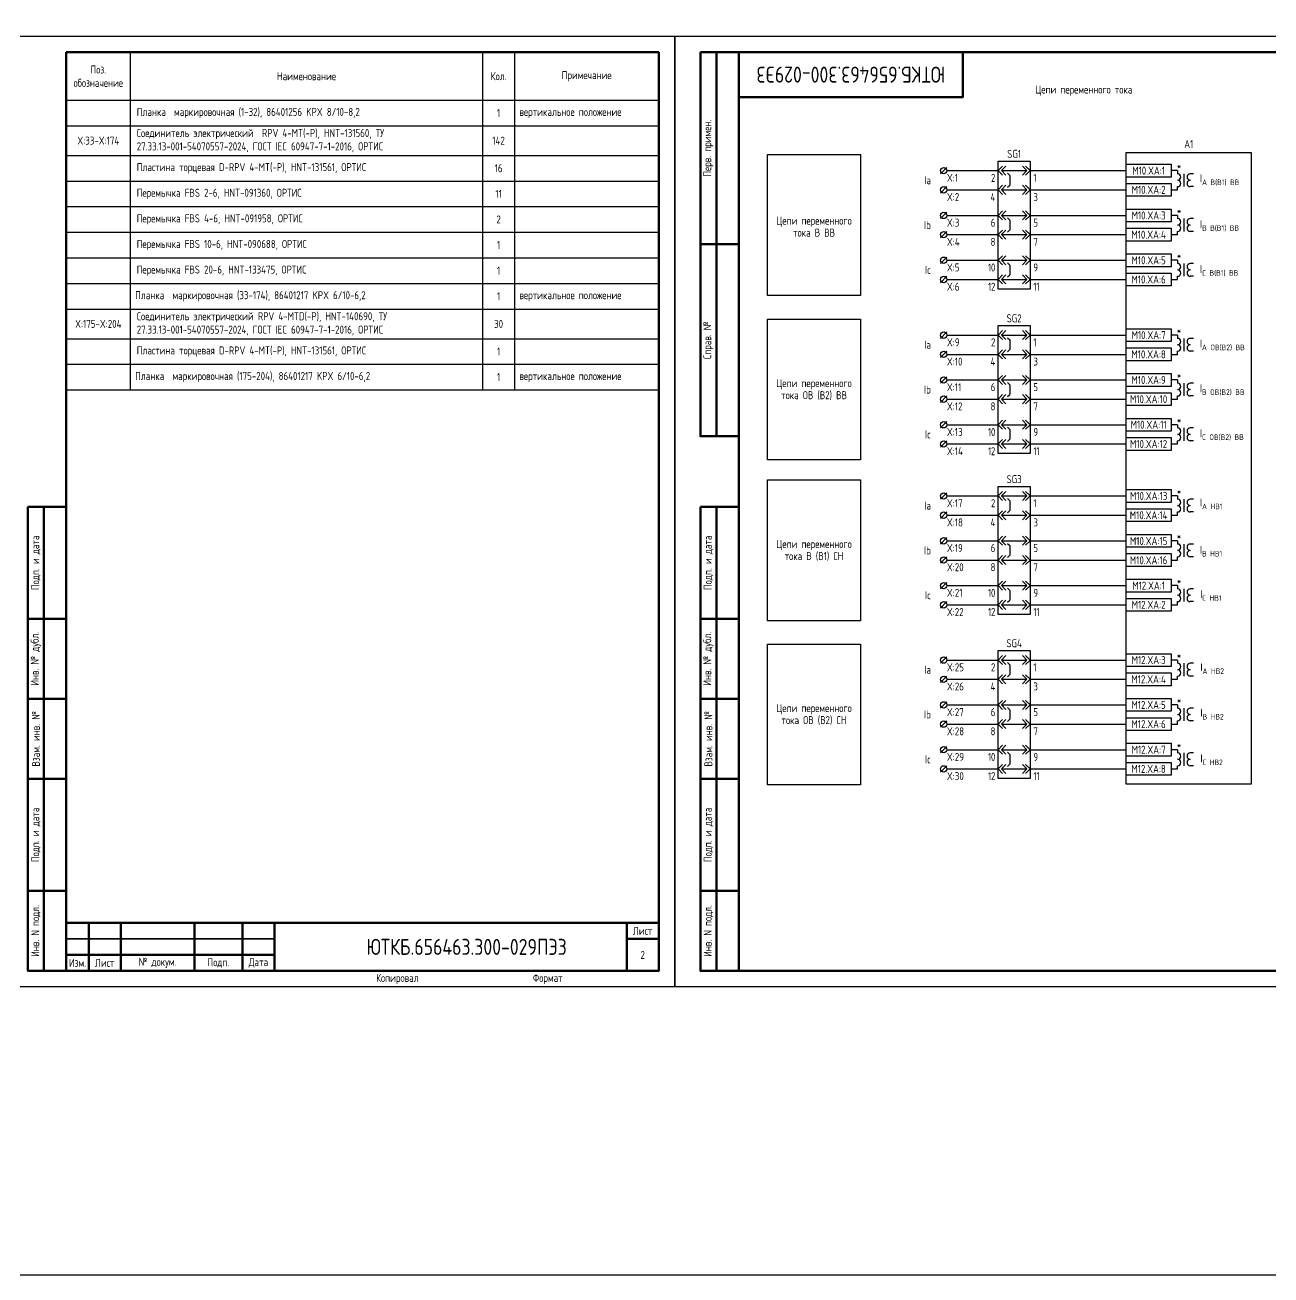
# Model space of a CAD drawing. Header units: millimetres. Extents: x -1117 to 3702, y -90 to 586.
# Drawn here: x -202.9 to 186.2, y -90 to 300.5 of the extents above; entities that cross this region are included whole.
import ezdxf

# ---------------------------------------------------------------- set-up
doc = ezdxf.new("R2010")
doc.units = ezdxf.units.MM
doc.styles.add('Gost_type_A', font='GOST_A.TTF')

# ---------------------------------------------------------------- blocks, each defined once
blk = doc.blocks.new('Штамп угловой верхний')
at = {"lineweight": 50}
blk.add_lwpolyline([(0, 0), (70, 0), (70, -14), (0, -14)], close=True, dxfattribs=at)
blk = doc.blocks.new('Формат_А3')
blk.add_lwpolyline([(-420, 297), (0, 297), (0, 0), (-420, 0)], close=True)
at = {"lineweight": 50}
blk.add_lwpolyline([(-400, 292), (-5, 292), (-5, 5), (-400, 5)], close=True, dxfattribs=at)
blk = doc.blocks.new('Штамп левый верхний')
at = {"lineweight": 50}
for points in [[(-12, 0), (-7, 0), (-7, -60), (-12, -60)], [(-7, 0), (0, 0), (0, -60), (-7, -60)], [(-12, -60), (-7, -60), (-7, -120), (-12, -120)], [(-7, -60), (0, -60), (0, -120), (-7, -120)]]:
    blk.add_lwpolyline(points, close=True, dxfattribs=at)
at = {"char_height": 2.5, "width": 60, "attachment_point": 5, "rotation": 90, "style": 'Gost_type_A'}
for s, insert in [('Перв. примен.', (-9.5, -30)), ('Справ. №', (-9.5, -90))]:
    blk.add_mtext(s, dxfattribs=dict(at, insert=insert))
blk = doc.blocks.new('Штамп левый нижний')
at = {"lineweight": 50}
for points in [[(-12, 145), (-7, 145), (-7, 110), (-12, 110)], [(-7, 145), (0, 145), (0, 110), (-7, 110)], [(-12, 110), (-7, 110), (-7, 85), (-12, 85)], [(-7, 110), (0, 110), (0, 85), (-7, 85)], [(-12, 85), (-7, 85), (-7, 60), (-12, 60)], [(-7, 85), (0, 85), (0, 60), (-7, 60)], [(-12, 60), (-7, 60), (-7, 25), (-12, 25)], [(-7, 60), (0, 60), (0, 25), (-7, 25)], [(-12, 25), (-7, 25), (-7, 0), (-12, 0)], [(-7, 25), (0, 25), (0, 0), (-7, 0)]]:
    blk.add_lwpolyline(points, close=True, dxfattribs=at)
at = {"char_height": 2.5, "attachment_point": 5, "rotation": 90, "style": 'Gost_type_A'}
for s, insert, width in [('Подп. и дата', (-9.5, 127.5), 35), ('Инв. № дубл.', (-9.5, 97.5), 25), ('Взам. инв. №', (-9.5, 72.5), 25), ('Подп. и дата', (-9.5, 42.5), 35), ('Инв. N подл.', (-9.5, 12.5), 25)]:
    blk.add_mtext(s, dxfattribs=dict(at, insert=insert, width=width))
blk = doc.blocks.new('Формат_А4')
blk.add_lwpolyline([(0, 297), (0, 0), (-210, 0), (-210, 297)], close=True)
at = {"lineweight": 50}
blk.add_lwpolyline([(-190, 292), (-5, 292), (-5, 5), (-190, 5)], close=True, dxfattribs=at)
blk = doc.blocks.new('Штамп малый нижний')
at = {"lineweight": 50}
for points in [[(-185, 15), (-178, 15), (-178, 5), (-185, 5)], [(-178, 15), (-168, 15), (-168, 5), (-178, 5)], [(-168, 15), (-145, 15), (-145, 5), (-168, 5)], [(-145, 15), (-130, 15), (-130, 5), (-145, 5)], [(-130, 15), (-120, 15), (-120, 5), (-130, 5)], [(-120, 15), (-10, 15), (-10, 0), (-120, 0)], [(-10, 15), (0, 15), (0, 10), (-10, 10)], [(-10, 10), (0, 10), (0, 0), (-10, 0)], [(-185, 5), (-178, 5), (-178, 0), (-185, 0)], [(-178, 5), (-168, 5), (-168, 0), (-178, 0)], [(-168, 5), (-145, 5), (-145, 0), (-168, 0)], [(-145, 5), (-130, 5), (-130, 0), (-145, 0)], [(-130, 5), (-120, 5), (-120, 0), (-130, 0)]]:
    blk.add_lwpolyline(points, close=True, dxfattribs=at)
for points in [[(-185, 15), (-178, 15), (-178, 10), (-185, 10)], [(-178, 15), (-168, 15), (-168, 10), (-178, 10)], [(-168, 15), (-145, 15), (-145, 10), (-168, 10)], [(-145, 15), (-130, 15), (-130, 10), (-145, 10)], [(-130, 15), (-120, 15), (-120, 10), (-130, 10)], [(-185, 10), (-178, 10), (-178, 5), (-185, 5)], [(-178, 10), (-168, 10), (-168, 5), (-178, 5)], [(-168, 10), (-145, 10), (-145, 5), (-168, 5)], [(-145, 10), (-130, 10), (-130, 5), (-145, 5)], [(-130, 10), (-120, 10), (-120, 5), (-130, 5)]]:
    blk.add_lwpolyline(points, close=True)
at = {"char_height": 2.5, "style": 'Gost_type_A'}
for s, insert, width, attachment_point in [('Лист', (-5, 12.5), 10, 5), ('№ докум.', (-156.5, 2.5), 23, 5), ('Подп.', (-137.5, 2.5), 15, 5), ('Дата', (-125, 2.5), 10, 5), ('Изм.', (-181.5, 2.5), 7, 5), ('Лист', (-173, 2.5), 10, 5), ('Копировал', (-75, -2.53), 13.1202, 6), ('Формат', (-30, -2.53), 13.1202, 6)]:
    blk.add_mtext(s, dxfattribs=dict(at, insert=insert, width=width, attachment_point=attachment_point))
blk = doc.blocks.new('БИ_разъем')
for p, q in [((0, 0), (1.41, 1.41)), ((0, 0), (1.41, 1.41)), ((0, 0), (1.41, -1.41)), ((0, 0), (1.41, -1.41)), ((1, 0), (2.41, 1.41)), ((1, 0), (2.41, -1.41)), ((1, 0), (9, 0)), ((9, 0), (7.59, 1.41)), ((9, 0), (7.59, -1.41)), ((10, 0), (8.59, 1.41)), ((10, 0), (8.59, 1.41)), ((10, 0), (8.59, -1.41)), ((10, 0), (8.59, -1.41))]:
    blk.add_line(p, q)
blk = doc.blocks.new('БИ_перемычка')
for p, q in [((2.97, -0.79), (3.67, -1.5)), ((3.67, -1.5), (3.67, -4.5)), ((2.97, -5.21), (3.67, -4.5))]:
    blk.add_line(p, q)
blk = doc.blocks.new('*T19')
at = {"color": 0, "lineweight": -2, "transparency": 16777216}
for p, q in [((0, 0), (185, 0)), ((0, 0), (0, -15)), ((20, 0), (20, -15)), ((130, 0), (130, -15)), ((140, 0), (140, -15)), ((185, 0), (185, -15)), ((210, 0), (395, 0)), ((210, 0), (210, -15)), ((230, 0), (230, -15)), ((340, 0), (340, -15)), ((350, 0), (350, -15)), ((395, 0), (395, -15))]:
    blk.add_line(p, q, dxfattribs=at)
at = {"color": 0, "linetype": 'ByBlock', "lineweight": -2, "transparency": 16777216}
for p, q in [((0, -15), (185, -15)), ((0, -15), (0, -229.39)), ((20, -15), (20, -229.39)), ((130, -15), (130, -229.39)), ((140, -15), (140, -129.5)), ((185, -15), (185, -229.39)), ((210, -15), (395, -15)), ((210, -15), (210, -105.5)), ((230, -15), (230, -105.5)), ((340, -15), (340, -105.5)), ((350, -15), (350, -72.25)), ((395, -15), (395, -105.5)), ((210, -23), (395, -23)), ((0, -28.63), (185, -28.63)), ((210, -32.25), (395, -32.25)), ((0, -38.06), (185, -38.06)), ((210, -40.25), (395, -40.25)), ((0, -47.45), (185, -47.45)), ((210, -48.25), (395, -48.25)), ((0, -55.45), (185, -55.45)), ((210, -56.25), (395, -56.25)), ((0, -64.88), (185, -64.88)), ((210, -64.25), (395, -64.25)), ((0, -72.88), (185, -72.88)), ((210, -72.25), (395, -72.25)), ((350, -72.25), (350, -80.25)), ((210, -80.25), (395, -80.25)), ((350, -80.25), (350, -97.5)), ((0, -83.88), (185, -83.88)), ((210, -89.5), (395, -89.5)), ((0, -94.88), (185, -94.88)), ((210, -97.5), (395, -97.5)), ((350, -97.5), (350, -105.5)), ((0, -105.5), (185, -105.5)), ((210, -105.5), (395, -105.5)), ((0, -113.5), (185, -113.5)), ((0, -121.5), (185, -121.5)), ((0, -129.5), (185, -129.5)), ((140, -129.5), (140, -153.5)), ((0, -137.5), (185, -137.5)), ((0, -145.5), (185, -145.5)), ((0, -153.5), (185, -153.5)), ((140, -153.5), (140, -229.39)), ((0, -161.5), (185, -161.5)), ((0, -170.94), (185, -170.94)), ((0, -178.94), (185, -178.94)), ((0, -186.94), (185, -186.94)), ((0, -195.98), (185, -195.98)), ((0, -205.39), (185, -205.39)), ((0, -213.39), (185, -213.39)), ((0, -221.39), (185, -221.39)), ((0, -229.39), (185, -229.39))]:
    blk.add_line(p, q, dxfattribs=at)
at = {"transparency": 16777216, "char_height": 2.5, "style": 'Gost_type_A'}
for s, insert, width, attachment_point in [('Поз. обозначение', (10, -7.5), 17, 5), ('Наименование', (75, -7.5), 107, 5), ('Кол.', (135, -7.5), 7, 5), ('Примечание', (162.5, -7.5), 42, 5), ('Поз. обозначение', (220, -7.5), 17, 5), ('Наименование', (285, -7.5), 107, 5), ('Кол.', (345, -7.5), 7, 5), ('Примечание', (372.5, -7.5), 42, 5), ('{\\C0;Перемычка FBS 4-6, HNT-091958, ОРТИС}', (232, -52.25), 106, 4), ('2', (345, -52.25), 7, 5), ('Перемычка FBS 10-6, HNT-090688, ОРТИС', (232, -60.25), 106, 4), ('1', (345, -60.25), 7, 5), ('Перемычка ПС 2-8, 15000020, СТЭЗ ', (21.5, -133.5), 107, 4), ('12', (135, -133.5), 7, 5), ('4', (135, -141.5), 7, 5), ('Планка  маркировочная (1-14) (14,12,10,8,6,4,2; 13,11,9,7,5,3,1), 86401256 KPX 8/10-8,2', (21.5, -149.5), 107, 4), ('4', (135, -149.5), 7, 5)]:
    blk.add_mtext(s, dxfattribs=dict(at, insert=insert, width=width, attachment_point=attachment_point))
at = {"color": 0, "transparency": 16777216, "char_height": 2.5, "style": 'Gost_type_A'}
for s, insert, width, attachment_point in [('{\\C256;Интеллектуальное электронное устройство \\C5;ЮНИТ-М519-ШР-Р102-К103-К103-К103-В101-В101-В101-В101-В101-М186.0800-М186.0800-С01.03\\C256;, НЛПР.656122.602-XXX, }ООО Юнител Инжиниринг', (22, -21.81), 106, 4), ('{\\C256;Планка  маркировочная} (1-32), 86401256 KPX 8/10-8,2', (232, -19), 106, 4), ('1', (345, -19), 7, 5), ('вертикальное положение', (351.5, -19), 42, 4), ('A1', (10, -21.81), 18, 5), ('1', (135, -21.81), 7, 5), ('{\\C256;X:33-X:174}', (220, -27.62), 18, 5), ('Соединитель электрический  RPV 4-MT(-P), HNT-131560, ТУ 27.33.13-001-54070557-2024, ГОСТ IEC 60947-7-1-2016, ОРТИС ', (232, -27.62), 106, 4), ('142', (345, -27.62), 7, 5), ('Блок интерфейсный ИЧМ {\\C256;ЮНИТ-ИЧМ-КУГР}, ТУ 27.12.23-609-61775353-2024,     ООО Юнител Инжиниринг', (22, -33.34), 106, 4), ('A1.1', (10, -33.34), 18, 5), ('1', (135, -33.34), 7, 5), ('Пластина торцевая D-RPV 4-MT(-P), HNT-131561, ОРТИС', (232, -36.25), 106, 4), ('16', (345, -36.25), 7, 5), ('EL1', (10, -42.75), 18, 5), ('Светильник светодиодный ЖКХ-08 Д с кабелем 3 м, 5000 К,\\PТУ 3461-009-01281952-2018, Фокус ', (22, -42.75), 106, 4), ('1', (135, -42.75), 7, 5), ('Перемычка FBS 2-6, HNT-091360, ОРТИС', (232, -44.25), 106, 4), ('{\\C256;11', (345, -44.25), 7, 5), ('HL1', (10, -51.45), 18, 5), ('{\\C256;Лампа СКЛ 14Н-2-Ж-2-220 П Ч IP65 ЯШГК.433137.068 ТУ, Протон-Импульс}', (22, -51.45), 106, 4), ('1', (135, -51.45), 7, 5), ('{\\C256;Устройство контроля изоляции ЮНИТ-КИ, ТУ 27.12.23-609-61775353-2024,     ООО Юнител Инжиниринг}', (22, -60.16), 106, 4), ('KS1-KS3', (10, -60.16), 18, 5), ('3', (135, -60.16), 7, 5), ('R1-R3', (10, -68.88), 18, 5), ('{\\C256;Резистор С5-35В, 25 Вт, 3,9 кОм, ±10%, ОЖО.467.541 ТУ, Кермет}', (22, -68.88), 106, 4), ('3', (135, -68.88), 7, 5), ('Перемычка FBS 20-6, HNT-133475, ОРТИС', (232, -68.25), 106, 4), ('1', (345, -68.25), 7, 5), ('SA1, SA3', (10, -78.38), 18, 5), ('{\\C256;Переключатель кулачковый S10 JDG 1109 B4/1447,  (с компл. винтов 3,9х16 потай, саморез DIN 7982F-H A2 - 4 шт.), АУТС.642210.001 ТУ, ОРТИС}', (22, -78.38), 106, 4), ('2', (135, -78.38), 7, 5), ('{\\C256;Планка  маркировочная} (33-174), 86401217 KPX 6/10-6,2', (231.5, -76.25), 107, 4), ('1', (345, -76.25), 7, 5), ('вертикальное положение', (351.5, -76.25), 42, 4), ('{\\C256;Переключатель кулачковый S10 JDG 1103 B4/1447,  (с компл. винтов 3,9х16 потай, саморез DIN 7982F-H A2 - 4 шт.), АУТС.642210.001 ТУ, ОРТИС}', (22, -89.38), 106, 4), ('{\\C256;X:175-X:204}', (220, -84.87), 18, 5), ('30', (345, -84.87), 7, 5), ('SA2, SA4, SA5', (10, -89.38), 18, 5), ('3', (135, -89.38), 7, 5), ('1', (345, -93.5), 7, 5), ('{\\C256;Переключатель кулачковый S10 JDG 1104 B4/1447,  (с компл. винтов 3,9х16 потай, саморез DIN 7982F-H A2 - 4 шт.), АУТС.642210.001 ТУ, ОРТИС}', (22, -100.19), 106, 4), ('SA6', (10, -100.19), 18, 5), ('1', (135, -100.19), 7, 5), ('{\\C256;Планка  маркировочная} (175-204), 86401217 KPX 6/10-6,2', (231.5, -101.5), 107, 4), ('1', (345, -101.5), 7, 5), ('вертикальное положение', (351.5, -101.5), 42, 4), ('SG1-SG4', (10, -109.5), 18, 5), ('{\\C256;Блок испытательный, в составе:}', (22, -109.5), 106, 4), ('{\\C256;Блок базовый ЭПББ 6+1, 111507, ТУ 27.33.13-001-53942713-2023, НПП "ЭПРОМ"}', (22, -117.5), 106, 4), ('4', (135, -117.5), 7, 5), ('{\\C256;Крышка рабочая ЭПРК 6+1, 121507, ТУ 27.33.13-001-53942713-2023, НПП "ЭПРОМ"}', (22, -125.5), 106, 4), ('4', (135, -125.5), 7, 5), ('{\\C256;Планка  маркировочная} (1-14) (2,4.6,8,10,12,14; 1,3,5,7,9,11,13){\\C256;, 86401256 KPX 8/10-8,2}', (21.5, -141.5), 107, 4), ('горизонтальное положение', (141.5, -141.5), 42, 4), ('горизонтальное положение', (141.5, -149.5), 42, 4), ('SQ1, SQ2', (10, -157.5), 18, 5), ('{\\C256;Выключатель путевой ВВП11-10А313-20У311, ТУ 3428-155-00216823-2005, ВНИИР }', (22, -157.5), 106, 4), ('2', (135, -157.5), 7, 5), ('{\\C256;Блок-приставка конденсаторная ЮНИТ-БК-02, ТУ 27.12.31-601-61775353-2016, }ООО Юнител Инжиниринг', (22, -166.22), 106, 4), ('UZ1', (10, -166.22), 18, 5), ('1', (135, -166.22), 7, 5), ('WE1', (10, -174.94), 18, 5), ('Кабель 3м 2х0,75, Фокус', (22, -174.94), 106, 4), ('1', (135, -174.94), 7, 5), ('{\\C256;в составе позиции} EL1', (141.5, -174.94), 42, 4), ('WE2', (10, -182.94), 18, 5), ('Провод ПВСнг(А)-LS 2х0,75, ГОСТ 7399-97', (22, -182.94), 106, 4), ('4', (135, -182.94), 7, 5), ('{\\C256;м}', (141.5, -182.94), 42, 4), ('WE3', (10, -191.46), 18, 5), ('{\\C256;Патч-корд экранированный, категории 5е, FTP серый PC-FTP-RJ45-Cat.5e-1,5m-LSZH, 8871c, Cabeus}', (22, -191.46), 106, 4), ('1', (135, -191.46), 7, 5), ('Соединитель электрический RUT 6-RTK/S, HNT-090374, ТУ 27.33.13-001-54070557-2024, ГОСТ IEC 60947-7-1-2016, ОРТИС', (22, -200.69), 106, 4), ('{\\C256;X:1-X:32}', (10, -200.69), 18, 5), ('32', (135, -200.69), 7, 5), ('Пластина торцевая D-RUT 6-RTK, HNT-090665, ОРТИС', (22, -209.39), 106, 4), ('4', (135, -209.39), 7, 5), ('Перемычка коммутационная SB 2-RTK/S, HNT-090979, ОРТИС', (22, -217.39), 106, 4), ('12', (135, -217.39), 7, 5), ('Перемычка FB 2-RTK/S, HNT-091821, ОРТИС', (22, -225.39), 106, 4), ('4', (135, -225.39), 7, 5)]:
    blk.add_mtext(s, dxfattribs=dict(at, insert=insert, width=width, attachment_point=attachment_point))
at = {"color": 1, "transparency": 16777216, "char_height": 2.5, "width": 106, "attachment_point": 4, "style": 'Gost_type_A'}
for s, insert in [('{\\C0;Соединитель электрический\\C256; RPV 4-MTD(-P), HNT-140690, ТУ 27.33.13-001-54070557-2024, ГОСТ IEC 60947-7-1-2016, ОРТИС}', (232, -84.87)), ('{\\C0;Пластина торцевая D-RPV 4-MT(-P), HNT-131561, ОРТИС}', (232, -93.5))]:
    blk.add_mtext(s, dxfattribs=dict(at, insert=insert))
blk = doc.blocks.new('*T31')
at = {"color": 0, "lineweight": -2, "transparency": 16777216}
for p, q in [((0, 0), (185, 0)), ((0, 0), (0, -15)), ((20, 0), (20, -15)), ((130, 0), (130, -15)), ((140, 0), (140, -15)), ((185, 0), (185, -15))]:
    blk.add_line(p, q, dxfattribs=at)
at = {"color": 0, "linetype": 'ByBlock', "lineweight": -2, "transparency": 16777216}
for p, q in [((0, -15), (185, -15)), ((0, -15), (0, -105.5)), ((20, -15), (20, -105.5)), ((130, -15), (130, -105.5)), ((140, -15), (140, -72.25)), ((185, -15), (185, -105.5)), ((0, -23), (185, -23)), ((0, -32.25), (185, -32.25)), ((0, -40.25), (185, -40.25)), ((0, -48.25), (185, -48.25)), ((0, -56.25), (185, -56.25)), ((0, -64.25), (185, -64.25)), ((0, -72.25), (185, -72.25)), ((140, -72.25), (140, -80.25)), ((0, -80.25), (185, -80.25)), ((140, -80.25), (140, -97.5)), ((0, -89.5), (185, -89.5)), ((0, -97.5), (185, -97.5)), ((140, -97.5), (140, -105.5)), ((0, -105.5), (185, -105.5))]:
    blk.add_line(p, q, dxfattribs=at)
at = {"transparency": 16777216, "char_height": 2.5, "style": 'Gost_type_A'}
for s, insert, width, attachment_point in [('Поз. обозначение', (10, -7.5), 17, 5), ('Наименование', (75, -7.5), 107, 5), ('Кол.', (135, -7.5), 7, 5), ('Примечание', (162.5, -7.5), 42, 5), ('{\\C0;Перемычка FBS 4-6, HNT-091958, ОРТИС}', (22, -52.25), 106, 4), ('2', (135, -52.25), 7, 5), ('Перемычка FBS 10-6, HNT-090688, ОРТИС', (22, -60.25), 106, 4), ('1', (135, -60.25), 7, 5)]:
    blk.add_mtext(s, dxfattribs=dict(at, insert=insert, width=width, attachment_point=attachment_point))
at = {"color": 0, "transparency": 16777216, "char_height": 2.5, "style": 'Gost_type_A'}
for s, insert, width, attachment_point in [('{\\C256;Планка  маркировочная} (1-32), 86401256 KPX 8/10-8,2', (22, -19), 106, 4), ('1', (135, -19), 7, 5), ('вертикальное положение', (141.5, -19), 42, 4), ('{\\C256;X:33-X:174}', (10, -27.62), 18, 5), ('Соединитель электрический  RPV 4-MT(-P), HNT-131560, ТУ 27.33.13-001-54070557-2024, ГОСТ IEC 60947-7-1-2016, ОРТИС ', (22, -27.62), 106, 4), ('142', (135, -27.62), 7, 5), ('Пластина торцевая D-RPV 4-MT(-P), HNT-131561, ОРТИС', (22, -36.25), 106, 4), ('16', (135, -36.25), 7, 5), ('Перемычка FBS 2-6, HNT-091360, ОРТИС', (22, -44.25), 106, 4), ('{\\C256;11', (135, -44.25), 7, 5), ('Перемычка FBS 20-6, HNT-133475, ОРТИС', (22, -68.25), 106, 4), ('1', (135, -68.25), 7, 5), ('{\\C256;Планка  маркировочная} (33-174), 86401217 KPX 6/10-6,2', (21.5, -76.25), 107, 4), ('1', (135, -76.25), 7, 5), ('вертикальное положение', (141.5, -76.25), 42, 4), ('{\\C256;X:175-X:204}', (10, -84.87), 18, 5), ('30', (135, -84.87), 7, 5), ('1', (135, -93.5), 7, 5), ('{\\C256;Планка  маркировочная} (175-204), 86401217 KPX 6/10-6,2', (21.5, -101.5), 107, 4), ('1', (135, -101.5), 7, 5), ('вертикальное положение', (141.5, -101.5), 42, 4)]:
    blk.add_mtext(s, dxfattribs=dict(at, insert=insert, width=width, attachment_point=attachment_point))
at = {"color": 1, "transparency": 16777216, "char_height": 2.5, "width": 106, "attachment_point": 4, "style": 'Gost_type_A'}
for s, insert in [('{\\C0;Соединитель электрический\\C256; RPV 4-MTD(-P), HNT-140690, ТУ 27.33.13-001-54070557-2024, ГОСТ IEC 60947-7-1-2016, ОРТИС}', (22, -84.87)), ('{\\C0;Пластина торцевая D-RPV 4-MT(-P), HNT-131561, ОРТИС}', (22, -93.5))]:
    blk.add_mtext(s, dxfattribs=dict(at, insert=insert))

msp = doc.modelspace()

# ---------------------------------------------------------------- linework, layer by layer
for p, q in [((85, 256), (83, 254)), ((85, 255), (101, 255)), ((111, 255), (141, 255)), ((157, 255), (155, 255)), ((85, 250), (83, 248)), ((85.01, 249), (100.83, 249)), ((111, 249), (141, 249)), ((155, 249), (157, 249)), ((85, 242), (83, 240)), ((85.01, 241), (100.83, 241)), ((111, 241), (141, 241)), ((157, 241), (155, 241)), ((157, 241), (157, 240)), ((157, 240.5), (157, 240)), ((159, 240), (159, 236)), ((159, 240), (159, 236)), ((162, 240), (161, 240)), ((162, 240), (161, 240)), ((85, 236), (83, 234)), ((85.01, 235), (100.83, 235)), ((111, 235), (141, 235)), ((155, 235), (157, 235)), ((157, 235), (157, 236)), ((162, 236), (161, 236)), ((162, 236), (161, 236)), ((85, 228), (83, 226)), ((85.01, 227), (100.83, 227)), ((111, 227), (141, 227)), ((157, 227), (155, 227)), ((85, 222), (83, 220)), ((85.01, 221), (100.83, 221)), ((111, 221), (141, 221)), ((155, 221), (157, 221)), ((85, 204.61), (83, 202.61)), ((85, 203.61), (101, 203.61)), ((111, 203.61), (141, 203.61)), ((157, 203.61), (155, 203.61)), ((85, 198.61), (83, 196.61)), ((85.01, 197.61), (100.83, 197.61)), ((111, 197.61), (141, 197.61)), ((155, 197.61), (157, 197.61)), ((85, 190.61), (83, 188.61)), ((85.01, 189.61), (100.83, 189.61)), ((111, 189.61), (141, 189.61)), ((157, 189.61), (155, 189.61)), ((85, 184.61), (83, 182.61)), ((85.01, 183.61), (100.83, 183.61)), ((111, 183.61), (141, 183.61)), ((155, 183.61), (157, 183.61)), ((85, 176.61), (83, 174.61)), ((85.01, 175.61), (100.83, 175.61)), ((111, 175.61), (141, 175.61)), ((157, 175.61), (155, 175.61)), ((85, 170.61), (83, 168.61)), ((85.01, 169.61), (100.83, 169.61)), ((111, 169.61), (141, 169.61)), ((155, 169.61), (157, 169.61)), ((85, 154.36), (83, 152.36)), ((85, 153.36), (101, 153.36)), ((111, 153.36), (141, 153.36)), ((157, 153.36), (155, 153.36)), ((85, 148.36), (83, 146.36)), ((85.01, 147.36), (100.83, 147.36)), ((111, 147.36), (141, 147.36)), ((155, 147.36), (157, 147.36)), ((85, 140.36), (83, 138.36)), ((85.01, 139.36), (100.83, 139.36)), ((111, 139.36), (141, 139.36)), ((157, 139.36), (155, 139.36)), ((85, 134.36), (83, 132.36)), ((85.01, 133.36), (100.83, 133.36)), ((111, 133.36), (141, 133.36)), ((155, 133.36), (157, 133.36)), ((85, 126.36), (83, 124.36)), ((85.01, 125.36), (100.83, 125.36)), ((111, 125.36), (141, 125.36)), ((157, 125.36), (155, 125.36)), ((85, 120.36), (83, 118.36)), ((85.01, 119.36), (100.83, 119.36)), ((111, 119.36), (141, 119.36)), ((155, 119.36), (157, 119.36)), ((85, 103.1), (83, 101.1)), ((85, 102.1), (101, 102.1)), ((111, 102.1), (141, 102.1)), ((157, 102.1), (155, 102.1)), ((85, 97.1), (83, 95.1)), ((85.01, 96.1), (100.83, 96.1)), ((111, 96.1), (141, 96.1)), ((155, 96.1), (157, 96.1)), ((85, 89.1), (83, 87.1)), ((85.01, 88.1), (100.83, 88.1)), ((111, 88.1), (141, 88.1)), ((157, 88.1), (155, 88.1)), ((85, 83.1), (83, 81.1)), ((85.01, 82.1), (100.83, 82.1)), ((111, 82.1), (141, 82.1)), ((155, 82.1), (157, 82.1)), ((85, 75.1), (83, 73.1)), ((85.01, 74.1), (100.83, 74.1)), ((111, 74.1), (141, 74.1)), ((157, 74.1), (155, 74.1)), ((85, 69.1), (83, 67.1)), ((85.01, 68.1), (100.83, 68.1)), ((111, 68.1), (141, 68.1)), ((155, 68.1), (157, 68.1))]:
    msp.add_line(p, q)
at = {"ltscale": 4}
for p, q in [((157, 255), (157, 254)), ((157, 254.5), (157, 254)), ((159, 254), (159, 250)), ((159, 254), (159, 250)), ((162, 254), (161, 254)), ((162, 254), (161, 254)), ((157, 249), (157, 250)), ((162, 250), (161, 250)), ((162, 250), (161, 250)), ((157, 227), (157, 226)), ((157, 226.5), (157, 226)), ((159, 226), (159, 222)), ((159, 226), (159, 222)), ((162, 226), (161, 226)), ((162, 226), (161, 226)), ((157, 221), (157, 222)), ((162, 222), (161, 222)), ((162, 222), (161, 222)), ((157, 203.61), (157, 202.61)), ((157, 203.11), (157, 202.61)), ((159, 202.61), (159, 198.61)), ((159, 202.61), (159, 198.61)), ((162, 202.61), (161, 202.61)), ((162, 202.61), (161, 202.61)), ((157, 197.61), (157, 198.61)), ((162, 198.61), (161, 198.61)), ((162, 198.61), (161, 198.61)), ((157, 189.61), (157, 188.61)), ((157, 189.11), (157, 188.61)), ((159, 188.61), (159, 184.61)), ((159, 188.61), (159, 184.61)), ((162, 188.61), (161, 188.61)), ((162, 188.61), (161, 188.61)), ((157, 183.61), (157, 184.61)), ((162, 184.61), (161, 184.61)), ((162, 184.61), (161, 184.61)), ((157, 175.61), (157, 174.61)), ((157, 175.11), (157, 174.61)), ((159, 174.61), (159, 170.61)), ((159, 174.61), (159, 170.61)), ((162, 174.61), (161, 174.61)), ((162, 174.61), (161, 174.61)), ((157, 169.61), (157, 170.61)), ((162, 170.61), (161, 170.61)), ((162, 170.61), (161, 170.61)), ((157, 153.36), (157, 152.36)), ((157, 152.86), (157, 152.36)), ((159, 152.36), (159, 148.36)), ((159, 152.36), (159, 148.36)), ((162, 152.36), (161, 152.36)), ((162, 152.36), (161, 152.36)), ((157, 147.36), (157, 148.36)), ((162, 148.36), (161, 148.36)), ((162, 148.36), (161, 148.36)), ((157, 139.36), (157, 138.36)), ((157, 138.86), (157, 138.36)), ((159, 138.36), (159, 134.36)), ((159, 138.36), (159, 134.36)), ((162, 138.36), (161, 138.36)), ((162, 138.36), (161, 138.36)), ((157, 133.36), (157, 134.36)), ((162, 134.36), (161, 134.36)), ((162, 134.36), (161, 134.36)), ((157, 125.36), (157, 124.36)), ((157, 124.86), (157, 124.36)), ((159, 124.36), (159, 120.36)), ((159, 124.36), (159, 120.36)), ((162, 124.36), (161, 124.36)), ((162, 124.36), (161, 124.36)), ((157, 119.36), (157, 120.36)), ((162, 120.36), (161, 120.36)), ((162, 120.36), (161, 120.36)), ((157, 102.1), (157, 101.1)), ((157, 101.6), (157, 101.1)), ((159, 101.1), (159, 97.1)), ((159, 101.1), (159, 97.1)), ((162, 101.1), (161, 101.1)), ((162, 101.1), (161, 101.1)), ((157, 96.1), (157, 97.1)), ((162, 97.1), (161, 97.1)), ((162, 97.1), (161, 97.1)), ((157, 88.1), (157, 87.1)), ((157, 87.6), (157, 87.1)), ((159, 87.1), (159, 83.1)), ((159, 87.1), (159, 83.1)), ((162, 87.1), (161, 87.1)), ((162, 87.1), (161, 87.1)), ((157, 82.1), (157, 83.1)), ((162, 83.1), (161, 83.1)), ((162, 83.1), (161, 83.1)), ((157, 74.1), (157, 73.1)), ((157, 73.6), (157, 73.1)), ((159, 73.1), (159, 69.1)), ((159, 73.1), (159, 69.1)), ((162, 73.1), (161, 73.1)), ((162, 73.1), (161, 73.1)), ((157, 68.1), (157, 69.1)), ((162, 69.1), (161, 69.1)), ((162, 69.1), (161, 69.1))]:
    msp.add_line(p, q, dxfattribs=at)
for points in [[(-1117.42, 586), (3701.92, 586), (3701.92, -90), (-1117.42, -90)], [(58, 216), (29, 216), (29, 260), (58, 260)], [(101, 258), (111, 258), (111, 218), (101, 218)], [(141, 260.68), (180, 260.68), (180, 63.36), (141, 63.36)], [(141, 257), (155, 257), (155, 253), (141, 253)], [(141, 251), (155, 251), (155, 247), (141, 247)], [(141, 243), (155, 243), (155, 239), (141, 239)], [(141, 237), (155, 237), (155, 233), (141, 233)], [(141, 229), (155, 229), (155, 225), (141, 225)], [(141, 223), (155, 223), (155, 219), (141, 219)], [(58, 164.61), (29, 164.61), (29, 208.61), (58, 208.61)], [(101, 206.61), (111, 206.61), (111, 166.61), (101, 166.61)], [(141, 205.61), (155, 205.61), (155, 201.61), (141, 201.61)], [(141, 199.61), (155, 199.61), (155, 195.61), (141, 195.61)], [(141, 191.61), (155, 191.61), (155, 187.61), (141, 187.61)], [(141, 185.61), (155, 185.61), (155, 181.61), (141, 181.61)], [(141, 177.61), (155, 177.61), (155, 173.61), (141, 173.61)], [(141, 171.61), (155, 171.61), (155, 167.61), (141, 167.61)], [(58, 114.36), (29, 114.36), (29, 158.36), (58, 158.36)], [(101, 156.36), (111, 156.36), (111, 116.36), (101, 116.36)], [(141, 155.36), (155, 155.36), (155, 151.36), (141, 151.36)], [(141, 149.36), (155, 149.36), (155, 145.36), (141, 145.36)], [(141, 141.36), (155, 141.36), (155, 137.36), (141, 137.36)], [(141, 135.36), (155, 135.36), (155, 131.36), (141, 131.36)], [(141, 127.36), (155, 127.36), (155, 123.36), (141, 123.36)], [(141, 121.36), (155, 121.36), (155, 117.36), (141, 117.36)], [(58, 63.1), (29, 63.1), (29, 107.1), (58, 107.1)], [(101, 105.1), (111, 105.1), (111, 65.1), (101, 65.1)], [(141, 104.1), (155, 104.1), (155, 100.1), (141, 100.1)], [(141, 98.1), (155, 98.1), (155, 94.1), (141, 94.1)], [(141, 90.1), (155, 90.1), (155, 86.1), (141, 86.1)], [(141, 84.1), (155, 84.1), (155, 80.1), (141, 80.1)], [(141, 76.1), (155, 76.1), (155, 72.1), (141, 72.1)], [(141, 70.1), (155, 70.1), (155, 66.1), (141, 66.1)]]:
    msp.add_lwpolyline(points, close=True)
for centre in [(84, 255), (84, 249), (84, 241), (84, 235), (84, 227), (84, 221), (84, 203.61), (84, 197.61), (84, 189.61), (84, 183.61), (84, 175.61), (84, 169.61), (84, 153.36), (84, 147.36), (84, 139.36), (84, 133.36), (84, 125.36), (84, 119.36), (84, 102.1), (84, 96.1), (84, 88.1), (84, 82.1), (84, 74.1), (84, 68.1)]:
    msp.add_circle(centre, 1)
for centre, start, end in [((157, 253), 270, 90), ((157, 253), 270, 90), ((161, 253), 90, 270), ((161, 253), 90, 270), ((157, 251), 270, 90), ((157, 251), 270, 90), ((161, 251), 90, 270), ((161, 251), 90, 270), ((157, 225), 270, 90), ((157, 225), 270, 90), ((157, 223), 270, 90), ((157, 223), 270, 90), ((161, 225), 90, 270), ((161, 225), 90, 270), ((161, 223), 90, 270), ((161, 223), 90, 270), ((157, 201.61), 270, 90), ((157, 201.61), 270, 90), ((157, 199.61), 270, 90), ((157, 199.61), 270, 90), ((161, 201.61), 90, 270), ((161, 201.61), 90, 270), ((161, 199.61), 90, 270), ((161, 199.61), 90, 270), ((157, 187.61), 270, 90), ((157, 187.61), 270, 90), ((161, 187.61), 90, 270), ((161, 187.61), 90, 270), ((157, 185.61), 270, 90), ((157, 185.61), 270, 90), ((161, 185.61), 90, 270), ((161, 185.61), 90, 270), ((157, 173.61), 270, 90), ((157, 173.61), 270, 90), ((157, 171.61), 270, 90), ((157, 171.61), 270, 90), ((161, 173.61), 90, 270), ((161, 173.61), 90, 270), ((161, 171.61), 90, 270), ((161, 171.61), 90, 270), ((157, 151.36), 270, 90), ((157, 151.36), 270, 90), ((161, 151.36), 90, 270), ((161, 151.36), 90, 270), ((157, 149.36), 270, 90), ((157, 149.36), 270, 90), ((161, 149.36), 90, 270), ((161, 149.36), 90, 270), ((157, 137.36), 270, 90), ((157, 137.36), 270, 90), ((161, 137.36), 90, 270), ((161, 137.36), 90, 270), ((157, 135.36), 270, 90), ((157, 135.36), 270, 90), ((161, 135.36), 90, 270), ((161, 135.36), 90, 270), ((157, 123.36), 270, 90), ((157, 123.36), 270, 90), ((157, 121.36), 270, 90), ((157, 121.36), 270, 90), ((161, 123.36), 90, 270), ((161, 123.36), 90, 270), ((161, 121.36), 90, 270), ((161, 121.36), 90, 270), ((157, 100.1), 270, 90), ((157, 100.1), 270, 90), ((157, 98.1), 270, 90), ((157, 98.1), 270, 90), ((161, 100.1), 90, 270), ((161, 100.1), 90, 270), ((161, 98.1), 90, 270), ((161, 98.1), 90, 270), ((157, 86.1), 270, 90), ((157, 86.1), 270, 90), ((161, 86.1), 90, 270), ((161, 86.1), 90, 270), ((157, 84.1), 270, 90), ((157, 84.1), 270, 90), ((161, 84.1), 90, 270), ((161, 84.1), 90, 270), ((157, 72.1), 270, 90), ((157, 72.1), 270, 90), ((157, 70.1), 270, 90), ((157, 70.1), 270, 90), ((161, 72.1), 90, 270), ((161, 72.1), 90, 270), ((161, 70.1), 90, 270), ((161, 70.1), 90, 270)]:
    msp.add_arc(centre, 1, start, end, dxfattribs=at)
for centre, start, end in [((157, 239), 270, 90), ((157, 239), 270, 90), ((161, 239), 90, 270), ((161, 239), 90, 270), ((157, 237), 270, 90), ((157, 237), 270, 90), ((161, 237), 90, 270), ((161, 237), 90, 270)]:
    msp.add_arc(centre, 1, start, end)

# ---------------------------------------------------------------- block references
at = {"color": 1}
for name, p in [('Формат_А4', (0, 0)), ('Формат_А3', (420, 0)), ('Штамп левый верхний', (20, 292)), ('Штамп левый нижний', (-190, 5)), ('Штамп левый нижний', (20, 5)), ('Штамп малый нижний', (-5, 5))]:
    msp.add_blockref(name, p, dxfattribs=at)
for name, p in [('*T19', (-400, 292)), ('*T31', (-190, 292)), ('Штамп угловой верхний', (20, 292)), ('БИ_разъем', (101, 255)), ('БИ_перемычка', (101, 255)), ('БИ_разъем', (101, 249)), ('БИ_разъем', (101, 241)), ('БИ_перемычка', (101, 241)), ('БИ_разъем', (101, 235)), ('БИ_разъем', (101, 227)), ('БИ_перемычка', (101, 227)), ('БИ_разъем', (101, 221)), ('БИ_разъем', (101, 203.61)), ('БИ_перемычка', (101, 203.61)), ('БИ_разъем', (101, 197.61)), ('БИ_разъем', (101, 189.61)), ('БИ_перемычка', (101, 189.61)), ('БИ_разъем', (101, 183.61)), ('БИ_разъем', (101, 175.61)), ('БИ_перемычка', (101, 175.61)), ('БИ_разъем', (101, 169.61)), ('БИ_разъем', (101, 153.36)), ('БИ_перемычка', (101, 153.36)), ('БИ_разъем', (101, 147.36)), ('БИ_разъем', (101, 139.36)), ('БИ_перемычка', (101, 139.36)), ('БИ_разъем', (101, 133.36)), ('БИ_разъем', (101, 125.36)), ('БИ_перемычка', (101, 125.36)), ('БИ_разъем', (101, 119.36)), ('БИ_разъем', (101, 102.1)), ('БИ_перемычка', (101, 102.1)), ('БИ_разъем', (101, 96.1)), ('БИ_разъем', (101, 88.1)), ('БИ_перемычка', (101, 88.1)), ('БИ_разъем', (101, 82.1)), ('БИ_разъем', (101, 74.1)), ('БИ_перемычка', (101, 74.1)), ('БИ_разъем', (101, 68.1))]:
    msp.add_blockref(name, p)

# ---------------------------------------------------------------- texts
at = {"insert": (55, 285), "char_height": 5, "width": 70, "attachment_point": 5, "rotation": 180, "style": 'Gost_type_A'}
msp.add_mtext('ЮТКБ.656463.300-029Э3', dxfattribs=at)
at = {"char_height": 2.5, "line_spacing_factor": 0.9, "style": 'Gost_type_A'}
for s, insert, width, attachment_point in [('Цепи переменного тока ', (127.75, 280), 197.5, 5), ('A1', (160.53, 262.05), 39.0585, 8), ('SG1', (106, 259), 10, 8), ('X:1', (85, 254), 10, 1), ('{\\T0.9;2}', (100, 254), 5, 3), ('{\\T0.9;1}', (112, 254), 5, 1), ('Ia', (80, 252), 6, 6), ('X:2', (85, 248), 10, 1), ('{\\T0.9;4}', (100, 248), 5, 3), ('{\\T0.9;3}', (112, 248), 5, 1), ('Цепи переменного \\Pтока В ВВ', (43.5, 237.5), 29, 5), ('Ib', (80, 238), 6, 6), ('X:3', (85, 240), 10, 1), ('{\\T0.9;6}', (100, 240), 5, 3), ('{\\T0.9;5}', (112, 240), 5, 1), ('X:4', (85, 234), 10, 1), ('{\\T0.9;8}', (100, 234), 5, 3), ('{\\T0.9;7}', (112, 234), 5, 1), ('Ic', (80, 224), 6, 6), ('X:5', (85, 226), 10, 1), ('{\\T0.9;10}', (100, 226), 5, 3), ('{\\T0.9;9}', (112, 226), 5, 1), ('X:6', (85, 220), 10, 1), ('{\\T0.9;12}', (100, 220), 5, 3), ('{\\T0.9;11}', (112, 220), 5, 1), ('SG2', (106, 207.61), 10, 8), ('Ia', (80, 200.61), 6, 6), ('X:9', (85, 202.61), 10, 1), ('{\\T0.9;2}', (100, 202.61), 5, 3), ('{\\T0.9;1}', (112, 202.61), 5, 1), ('X:10', (85, 196.61), 10, 1), ('{\\T0.9;4}', (100, 196.61), 5, 3), ('{\\T0.9;3}', (112, 196.61), 5, 1), ('Цепи переменного тока ОВ (В2) ВВ', (43.5, 186.61), 29, 5), ('Ib', (80, 186.61), 6, 6), ('X:11', (85, 188.61), 10, 1), ('{\\T0.9;6}', (100, 188.61), 5, 3), ('{\\T0.9;5}', (112, 188.61), 5, 1), ('X:12', (85, 182.61), 10, 1), ('{\\T0.9;8}', (100, 182.61), 5, 3), ('{\\T0.9;7}', (112, 182.61), 5, 1), ('Ic', (80, 172.61), 6, 6), ('X:13', (85, 174.61), 10, 1), ('{\\T0.9;10}', (100, 174.61), 5, 3), ('{\\T0.9;9}', (112, 174.61), 5, 1), ('X:14', (85, 168.61), 10, 1), ('{\\T0.9;12}', (100, 168.61), 5, 3), ('{\\T0.9;11}', (112, 168.61), 5, 1), ('SG3', (106, 157.36), 10, 8), ('X:17', (85, 152.36), 10, 1), ('{\\T0.9;2}', (100, 152.36), 5, 3), ('{\\T0.9;1}', (112, 152.36), 5, 1), ('Ia', (80, 150.36), 6, 6), ('X:18', (85, 146.36), 10, 1), ('{\\T0.9;4}', (100, 146.36), 5, 3), ('{\\T0.9;3}', (112, 146.36), 5, 1), ('Цепи переменного \\Pтока В (В1) СН', (43.5, 136.36), 29, 5), ('Ib', (80, 136.36), 6, 6), ('X:19', (85, 138.36), 10, 1), ('{\\T0.9;6}', (100, 138.36), 5, 3), ('{\\T0.9;5}', (112, 138.36), 5, 1), ('X:20', (85, 132.36), 10, 1), ('{\\T0.9;8}', (100, 132.36), 5, 3), ('{\\T0.9;7}', (112, 132.36), 5, 1), ('Ic', (80, 122.36), 6, 6), ('X:21', (85, 124.36), 10, 1), ('{\\T0.9;10}', (100, 124.36), 5, 3), ('{\\T0.9;9}', (112, 124.36), 5, 1), ('X:22', (85, 118.36), 10, 1), ('{\\T0.9;12}', (100, 118.36), 5, 3), ('{\\T0.9;11}', (112, 118.36), 5, 1), ('SG4', (106, 106.1), 10, 8), ('Ia', (80, 99.1), 6, 6), ('X:25', (85, 101.1), 10, 1), ('{\\T0.9;2}', (100, 101.1), 5, 3), ('{\\T0.9;1}', (112, 101.1), 5, 1), ('X:26', (85, 95.1), 10, 1), ('{\\T0.9;4}', (100, 95.1), 5, 3), ('{\\T0.9;3}', (112, 95.1), 5, 1), ('Цепи переменного тока ОВ (В2) СН', (43.5, 85.1), 29, 5), ('Ib', (80, 85.1), 6, 6), ('X:27', (85, 87.1), 10, 1), ('{\\T0.9;6}', (100, 87.1), 5, 3), ('{\\T0.9;5}', (112, 87.1), 5, 1), ('X:28', (85, 81.1), 10, 1), ('{\\T0.9;8}', (100, 81.1), 5, 3), ('{\\T0.9;7}', (112, 81.1), 5, 1), ('Ic', (80, 71.1), 6, 6), ('X:29', (85, 73.1), 10, 1), ('{\\T0.9;10}', (100, 73.1), 5, 3), ('{\\T0.9;9}', (112, 73.1), 5, 1), ('X:30', (85, 67.1), 10, 1), ('{\\T0.9;12}', (100, 67.1), 5, 3), ('{\\T0.9;11}', (112, 67.1), 5, 1)]:
    msp.add_mtext(s, dxfattribs=dict(at, insert=insert, width=width, attachment_point=attachment_point))
at = {"style": 'Gost_type_A'}
for s, insert, char_height, width, attachment_point in [('M10.XA:1', (148, 255), 2.5, 14, 5), ('*', (157.5, 256.5), 2.5, 3, 5), ('\\A1;I{\\H0.7x;\\S^ A B(B1) BВ;}', (164.04, 252.16), 2.5, 8, 4), ('M10.XA:2', (147.99, 249), 2.5, 14.018, 5), ('M10.XA:3', (148, 241), 2.5, 14, 5), ('*', (157.5, 242.5), 2.5, 3, 5), ('\\A1;I{\\H0.7x;\\S^ B B(B1) BВ;}', (164.04, 237.86), 2.5, 8, 4), ('M10.XA:4', (147.99, 234.99), 2.5, 14.018, 5), ('M10.XA:5', (148, 227), 2.5, 14, 5), ('*', (157.5, 228.5), 2.5, 3, 5), ('\\A1;I{\\H0.7x;\\S^ C B(B1) BВ;}', (164.04, 223.85), 2.5, 8, 4), ('M10.XA:6', (147.99, 220.99), 2.5, 14.018, 5), ('M10.XA:7', (148, 203.61), 2.5, 14, 5), ('*', (157.5, 205.11), 2.5, 3, 5), ('\\A1;I{\\H0.7x;\\S^ A OB(B2) BВ;}', (163.99, 200.58), 2.5, 8, 4), ('M10.XA:8', (147.99, 197.61), 2.5, 14.018, 5), ('M10.XA:9', (148, 189.61), 2.5, 14, 5), ('*', (157.5, 191.11), 2.5, 3, 5), ('\\A1;I{\\H0.7x;\\S^ B OB(B2) BВ;}', (163.99, 186.6), 2.5, 8, 4), ('M10.XA:10', (147.99, 183.6), 2.5, 14.018, 5), ('M10.XA:11', (148, 175.61), 2.5, 14, 5), ('*', (157.5, 177.11), 2.5, 3, 5), ('\\A1;I{\\H0.7x;\\S^ C OB(B2) BВ;}', (163.99, 172.54), 2.5, 8, 4), ('M10.XA:12', (147.99, 169.61), 2.5, 14.018, 5), ('M10.XA:13', (148, 153.37), 2.5, 14, 5), ('*', (157.5, 154.86), 2.5, 3, 5), ('\\A1;I{\\H0.7x;\\S^ А НВ1;}', (164.03, 150.91), 2.5, 8, 4), ('M10.XA:14', (147.99, 147.36), 2.5, 14.018, 5), ('*', (157.5, 140.86), 2.5, 3, 5), ('M10.XA:15', (148, 139.3), 2.5, 14, 5), ('\\A1;I{\\H0.7x;\\S^ В НВ1;}', (164.03, 136.13), 2.5, 8, 4), ('M10.XA:16', (147.99, 133.29), 2.5, 14.018, 5), ('M12.XA:1', (148, 125.36), 2.5, 14, 5), ('*', (157.5, 126.86), 2.5, 3, 5), ('\\A1;I{\\H0.7x;\\S^ С НВ1;}', (164.09, 122.29), 2.5, 8, 4), ('M12.XA:2', (147.99, 119.36), 2.5, 14.018, 5), ('M12.XA:3', (148, 102.1), 2.5, 14, 5), ('*', (157.5, 103.6), 2.5, 3, 5), ('\\A1;I{\\H0.7x;\\S^ А НВ2;}', (164.18, 99.45), 2.5, 8, 4), ('M12.XA:4', (147.99, 96.1), 2.5, 14.018, 5), ('M12.XA:5', (148, 88.1), 2.5, 14, 5), ('*', (157.5, 89.6), 2.5, 3, 5), ('\\A1;I{\\H0.7x;\\S^ В НВ2;}', (164.18, 85.2), 2.5, 8, 4), ('M12.XA:6', (147.99, 82.09), 2.5, 14.018, 5), ('M12.XA:7', (148, 74.1), 2.5, 14, 5), ('*', (157.5, 75.6), 2.5, 3, 5), ('\\A1;I{\\H0.7x;\\S^ С НВ2;}', (164.18, 70.96), 2.5, 8, 4), ('M12.XA:8', (147.99, 68.1), 2.5, 14.018, 5), ('ЮТКБ.656463.300-029ПЭ3', (-65, 12.5), 5, 120, 5), ('2', (-10, 10), 2.5, 10, 5)]:
    msp.add_mtext(s, dxfattribs=dict(at, insert=insert, char_height=char_height, width=width, attachment_point=attachment_point))

doc.saveas('drawing.dxf')
